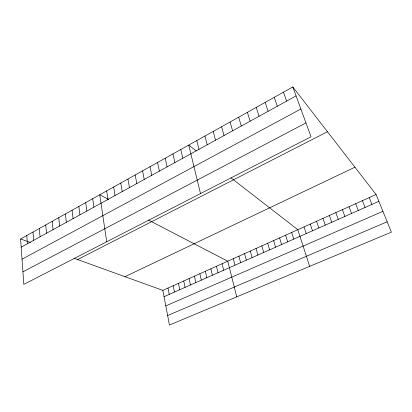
<?xml version="1.0" encoding="UTF-8"?>
<svg xmlns="http://www.w3.org/2000/svg" width="412" height="412" viewBox="0 0 412 412"><rect width="100%" height="100%" fill="white"/><g stroke="black" fill="none" stroke-linecap="round" stroke-linejoin="round"><path stroke-width="0.62" d="M292.819 86.968L311.034 136.763L23.829 284.383L20.6 238.975L292.819 86.968L376.084 194.51L391.4 232.147L169.44 325.032L162.848 290.378L74.134 258.319M21.182 247.179L296.084 95.888M22.037 259.189L300.884 109.005M22.938 271.838L305.962 122.9M77.574 259.56L327.483 131.737M124.954 276.684L354.948 167.215M162.848 290.378L376.084 194.51M164.053 296.697L378.865 201.344M165.799 305.895L382.923 211.32M167.632 315.53L387.182 221.79M20.6 238.975L30.421 242.524M108.407 199.279L99.74 194.783L106.703 241.787M148.5 220.08L227.754 261.198L236.751 296.861M196.272 150.931L188.737 145.086L200.51 193.573M231.034 177.896L297.819 229.7L309.659 266.353M369.214 197.6L371.938 204.419M362.411 200.659L365.073 207.463M355.669 203.688L358.28 210.481M348.995 206.69L351.554 213.468M342.387 209.662L344.89 216.424M335.837 212.607L338.288 219.354M329.353 215.522L331.753 222.259M283.477 92.185L286.634 101.095M322.926 218.412L325.274 225.132M274.263 97.33L277.312 106.219M316.56 221.275L318.857 227.98M310.257 224.107L312.502 230.797M265.179 102.403L268.124 111.276M304.01 226.914L306.209 233.594M256.223 107.408L259.06 116.266M291.686 232.456L293.792 239.104M285.609 235.19L287.669 241.823M247.38 112.342L250.125 121.185M279.583 237.894L281.597 244.517M238.666 117.209L241.314 126.036M273.619 240.577L275.587 247.185M267.702 243.24L269.628 249.832M230.066 122.014L232.615 130.82M261.841 245.871L263.726 252.453M256.032 248.482L257.876 255.049M221.579 126.752L224.04 135.538M250.28 251.073L252.077 257.624M213.205 131.428L215.574 140.198M244.573 253.638L246.33 260.173M238.914 256.182L240.634 262.702M204.944 136.042L207.226 144.792M233.31 258.7L234.989 265.21M196.787 140.595L198.986 149.329M222.078 263.752L223.675 270.226M216.455 266.281L218.015 272.744M210.877 268.784L212.401 275.231M180.796 149.525L182.83 158.218M205.351 271.271L206.834 277.703M172.952 153.903L174.909 162.58M199.877 273.733L201.324 280.15M194.449 276.174L195.86 282.575M165.212 158.223L167.087 166.881M189.067 278.589L190.442 284.98M183.731 280.989L185.07 287.365M157.569 162.493L159.367 171.129M178.442 283.368L179.745 289.729M150.02 166.706L151.75 175.327M173.2 285.722L174.472 292.072M168.003 288.06L169.239 294.389M142.567 170.872L144.221 179.467M135.208 174.982L136.794 183.556M127.941 179.04L129.456 187.594M120.762 183.046L122.21 191.58M113.666 187.007L115.051 195.52M106.662 190.921L107.98 199.413M92.7 198.718L93.89 207.169M85.742 202.601L86.87 211.032M78.867 206.438L79.938 214.843M72.079 210.228L73.089 218.612M65.374 213.972L66.327 222.336M58.746 217.675L59.642 226.013M52.2 221.332L53.04 229.649M45.732 224.942L46.515 233.238M39.336 228.511L40.072 236.787M33.017 232.038L33.702 240.294M26.775 235.53L27.403 243.755"/></g></svg>
